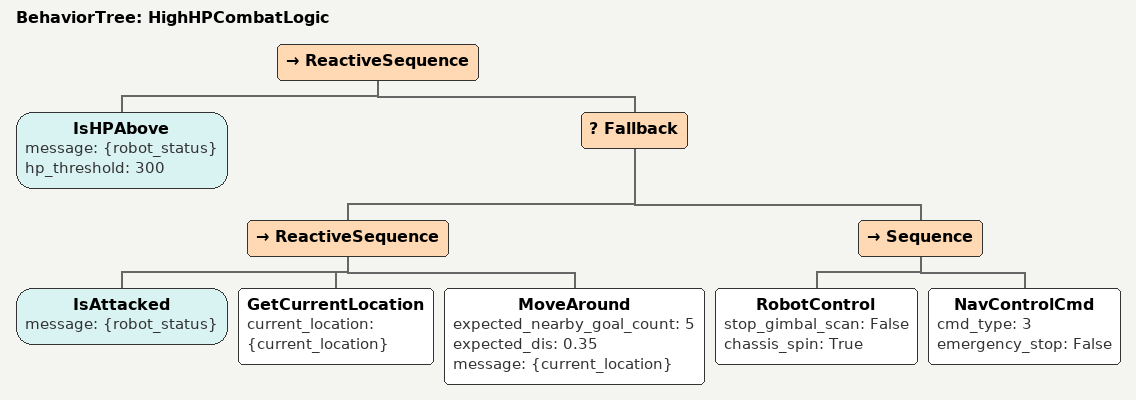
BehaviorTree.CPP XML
<root BTCPP_format="4">
  <BehaviorTree ID="HighHPCombatLogic">
    <ReactiveSequence>
      <IsHPAbove message="{robot_status}" hp_threshold="300"/>

      <!-- 高血：被打闪避；不被打就站着 -->
      <Fallback>

        <ReactiveSequence>
          <!-- 待定控制区坐�?-->
          <IsAttacked message="{robot_status}"/>
          <GetCurrentLocation current_location="{current_location}"/>
          <MoveAround expected_nearby_goal_count="5"
                      expected_dis="0.35"
                      message="{current_location}"/>
        </ReactiveSequence>

        <!-- 没被打：站着不动（保持云台扫描可选） -->
        <!-- FIX: 原来 RobotControl 和 NavControlCmd 作为 Fallback 的独立子节点，
             RobotControl 返回 SUCCESS 导致 NavControlCmd 永远不执行。
             现在包裹在 Sequence 中，确保两者都执行 -->
        <Sequence>
          <RobotControl stop_gimbal_scan="False"
            chassis_spin="True"/>
          <NavControlCmd cmd_type="3" emergency_stop="False"/>
        </Sequence>

      </Fallback>

    </ReactiveSequence>
  </BehaviorTree>
</root>
